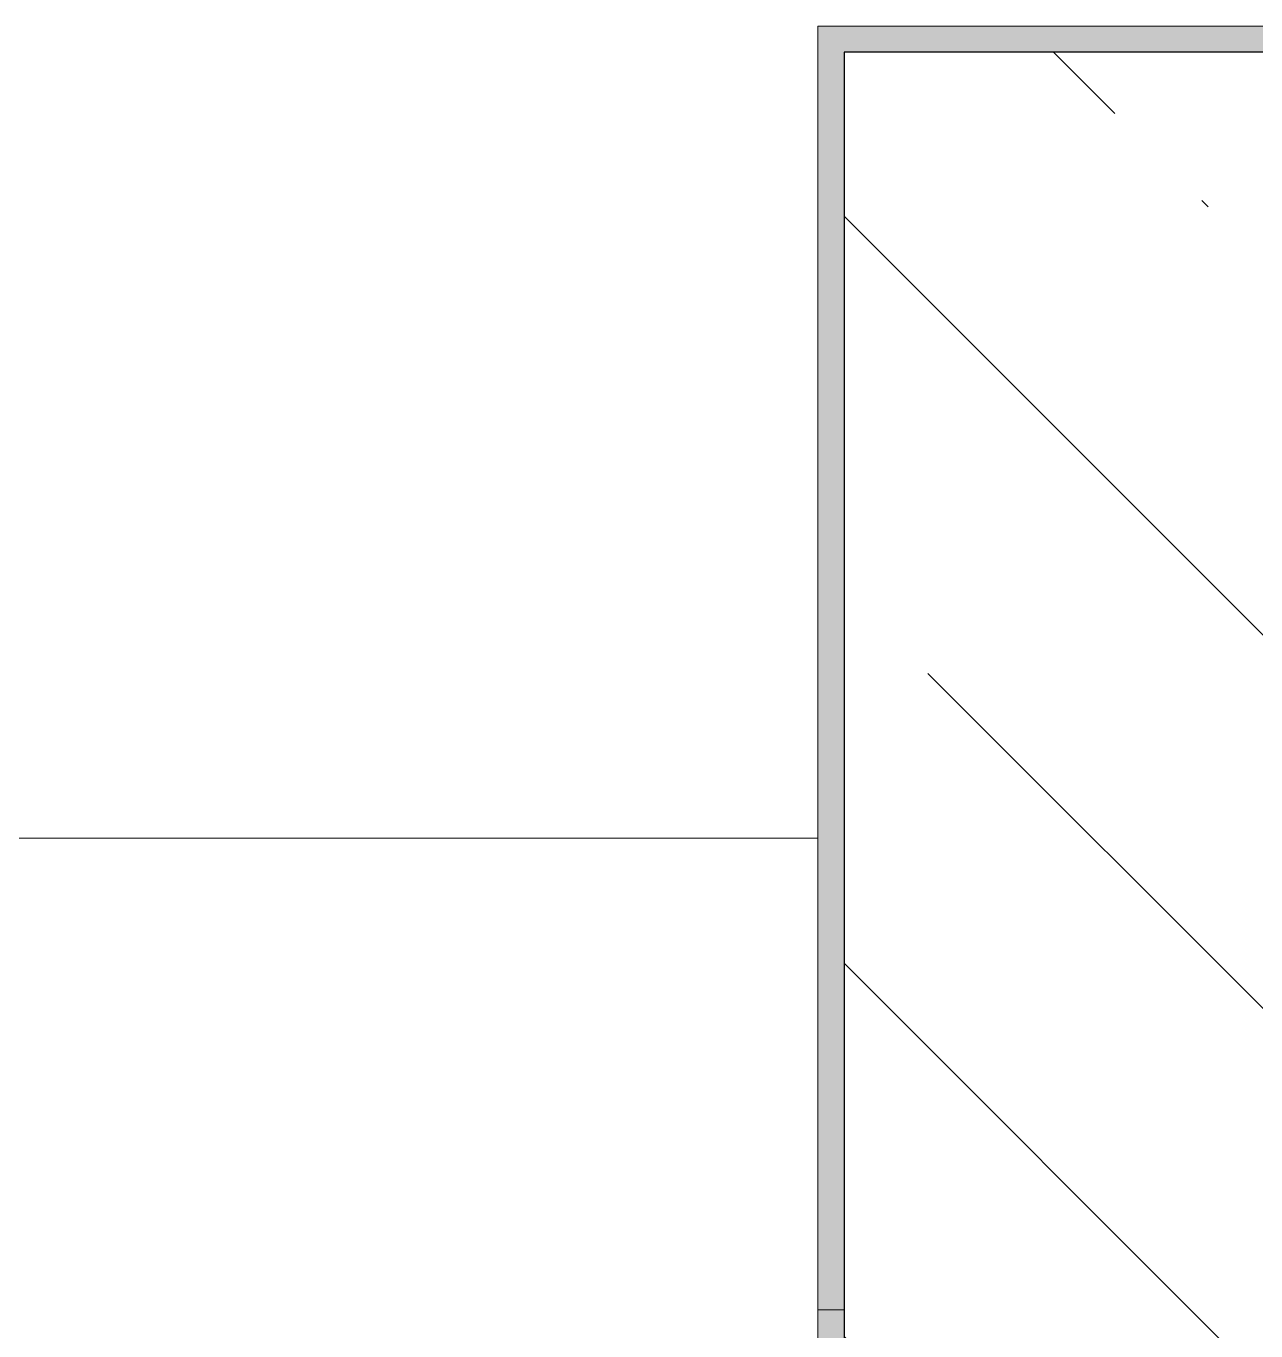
# Model space of a CAD drawing. Header units: millimetres. Extents: x 97 to 215964, y -4577 to 60645.
# Drawn here: x 157435.6 to 157905.1, y 39987 to 40485 of the extents above; entities that cross this region are included whole.
import ezdxf

# ---------------------------------------------------------------- set-up
doc = ezdxf.new("R2010")
doc.units = ezdxf.units.MM
for name, color, linetype, lineweight in [('A-FLOR-____-OTLN', 192, 'Continuous', 9), ('A-WALL-____-MCUT', 113, 'Continuous', 9), ('A-WALL-____-PATT', 111, 'Continuous', 9), ('A-WALL-FNSH-MCUT', 113, 'Continuous', 9), ('S-COLS-____-MCUT', 52, 'Continuous', 9), ('S-COLS-____-OTLN', 52, 'Continuous', 9)]:
    doc.layers.add(name, color=color, linetype=linetype, lineweight=lineweight)

# ---------------------------------------------------------------- blocks, each defined once
blk = doc.blocks.new('0083_СОШ675_АР_R22_rvt-1-О_АИ_ПП_8_400_Целиком')
at = {"layer": 'S-COLS-____-OTLN', "lineweight": 5}
h = blk.add_hatch(dxfattribs=at)
h.set_pattern_fill('FP_8', color=256, style=0, pattern_type=2)
h.set_pattern_definition([(135, (0, 0), (-142.5612, -142.5612), []), (135, (142.56, 0), (-142.5612, -142.5612), [252.016, -50.403, 3.353, -47.05])])
h.paths.add_polyline_path([(98950, 39775), (99450, 39775), (99450, 40475), (98950, 40475), (98950, 39775.15)])
at = {"layer": 'A-FLOR-____-OTLN', "color": 90}
blk.add_line((98940, 40175.02), (93660, 40175.02), dxfattribs=at)
at = {"layer": 'A-WALL-FNSH-MCUT', "color": 90}
for p, q in [((99450, 40485), (98940, 40485)), ((98940, 40485), (98940, 40475)), ((98940, 40475), (98940, 39995.02)), ((98950, 40475), (99450, 40475)), ((98950, 39995.02), (98950, 40475)), ((98940, 39995.02), (98950, 39995.02))]:
    blk.add_line(p, q, dxfattribs=at)
at = {"layer": 'S-COLS-____-MCUT', "color": 130, "lineweight": 25}
for p, q in [((99450, 40475), (98950, 40475)), ((98950, 40475), (98950, 39842.92))]:
    blk.add_line(p, q, dxfattribs=at)

msp = doc.modelspace()

# ---------------------------------------------------------------- hatches: boundary and pattern name
at = {"layer": 'A-WALL-____-PATT'}
for points in [[(158247.887824, 40475.000586), (158247.887824, 40485.000586), (157737.887824, 40485.000586), (157737.887824, 40475.000586), (157747.887824, 40475.000586)], [(157747.887824, 39975.023044), (157747.887824, 40475.000586), (157737.887824, 40475.000586), (157737.887824, 39975.023044)]]:
    msp.add_hatch(color=7, dxfattribs=at).paths.add_polyline_path(points)

# ---------------------------------------------------------------- linework, layer by layer
at = {"layer": 'A-WALL-____-MCUT', "color": 7}
for p, q in [((158257.887824, 40485.000586), (157737.887824, 40485.000586)), ((157737.887824, 40485.000586), (157737.887824, 39975.023044)), ((157747.887824, 40475.000586), (158247.887824, 40475.000586)), ((157747.887824, 39975.023044), (157747.887824, 40475.000586))]:
    msp.add_line(p, q, dxfattribs=at)

# ---------------------------------------------------------------- block references
at = {"color": 250, "lineweight": 5}
msp.add_blockref('0083_СОШ675_АР_R22_rvt-1-О_АИ_ПП_8_400_Целиком', (58797.887824, 0), dxfattribs=at)

doc.saveas('drawing.dxf')
